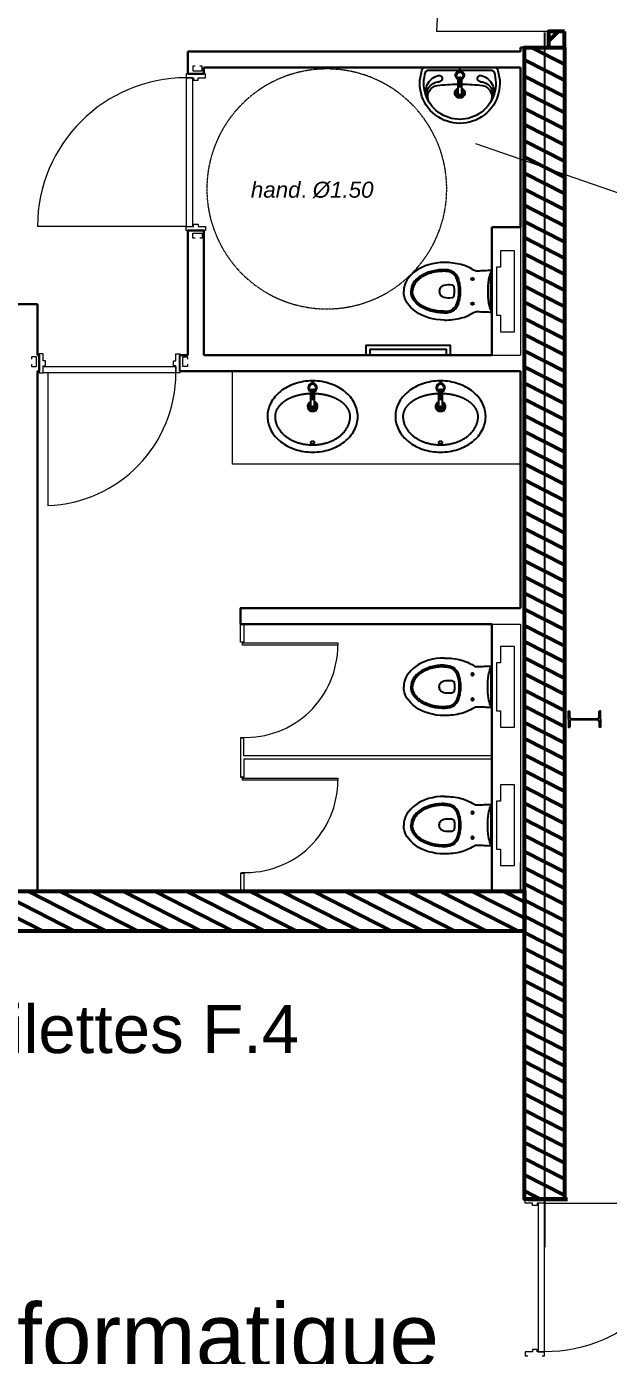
# Model space of a CAD drawing. Header units: metres. Extents: x 134472 to 303672, y 136880 to 366415.
# Drawn here: x 234858 to 238497, y 270372 to 278679 of the extents above; entities that cross this region are included whole.
import ezdxf

# ---------------------------------------------------------------- set-up
doc = ezdxf.new("R2010")
doc.units = ezdxf.units.M
doc.header["$LTSCALE"] = 2
doc.header["$MEASUREMENT"] = 0
doc.linetypes.add('STYLE_12', pattern=[0.46875, 0.3125, -0.15625])
for name, color, linetype in [('0.01', 8, 'Continuous'), ('1', 5, 'Continuous'), ('16', 112, 'Continuous'), ('CFD-Tech Plumbing', 7, 'Continuous'), ('hojo', 255, 'Continuous'), ('MOJI', 7, 'Continuous')]:
    doc.layers.add(name, color=color, linetype=linetype)
for name, color, linetype, lineweight in [('0.03', 151, 'Continuous', 5), ('0.03TEN', 8, 'STYLE_12', 5), ('0.10', 92, 'Continuous', 9), ('0.15', 5, 'Continuous', 15), ('0.30', 1, 'Continuous', 30)]:
    doc.layers.add(name, color=color, linetype=linetype, lineweight=lineweight)
doc.styles.add('arial', font='arial.ttf')

# ---------------------------------------------------------------- blocks, each defined once
blk = doc.blocks.new('toilet')
for points in [[(295, 180, 0.062452), (190.1, 166.8, 0.08424), (113.6, 132.9, -0.160362), (89.5, 126.3, 0.004478), (0, 130), (0, 0), (0, -130, 0.004478), (89.5, -126.3, -0.160362), (113.6, -132.9, 0.08424), (190.1, -166.8, 0.062452), (295, -180)], [(0, -120), (1.6, -120, 0.30557), (7.2, -116.3, 0.057888), (19.5, -71.8, 0.038336), (25, 0, 0.038336), (19.5, 71.8, 0.057888), (7.2, 116.3, 0.30557), (1.6, 120), (0, 120)], [(300, 135, 0.031937), (273.9, 133.3, 0.284793), (208.5, 80.2, 0.083519), (195, 0, 0.083519), (208.5, -80.2, 0.284793), (273.9, -133.3, 0.031937), (300, -135)], [(300, 125, 0.031937), (275.2, 123.4, 0.284793), (217.9, 76.9, 0.083519), (205, 0, 0.083519), (217.9, -76.9, 0.284793), (275.2, -123.4, 0.031937), (300, -125)]]:
    blk.add_lwpolyline(points, format="xyb")
blk.add_lwpolyline([(5, 115), (5, 0), (5, -115)])
blk.add_lwpolyline([(248.8, 39.4, 0.321323), (235.6, 27.9, 0.058759), (232.3, 0, 0.058759), (235.6, -27.9, 0.321323), (248.8, -39.4, 0.062214), (298.3, -37.1, 0.292941), (326.2, -11.6, 0.06519), (327.7, 0, 0.06519), (326.2, 11.6, 0.292941), (298.3, 37.1, 0.062214)], format="xyb", close=True)
for centre in [(120, 77.5), (120, -77.5)]:
    blk.add_circle(centre, 7.5)
at = {"extrusion": (0, 0, -1)}
blk.add_ellipse((295, 0), major_axis=(-255, 0.1), ratio=0.705828, start_param=1.570647, end_param=3.141292, dxfattribs=at)
blk.add_ellipse((295, 0), major_axis=(255, 0.1), ratio=0.705827, start_param=4.712055, end_param=6.282514)
for points, knots in [([(300, 135), (307.1, 135), (314.2, 134.8), (334.6, 133.4), (347.9, 131.6), (373.5, 126.4), (386, 122.9), (409.6, 114.5), (420.8, 109.5), (441.5, 98.2), (451, 91.9), (468, 78), (475.5, 70.5), (488, 54.6), (493.1, 46.3), (500, 30.7), (502.2, 23.5), (504.5, 10.9), (505, 5.5), (505, 0)], [1.570796, 1.570796, 1.570796, 1.570796, 1.675776, 1.675776, 1.873884, 1.873884, 2.071992, 2.071992, 2.270101, 2.270101, 2.468209, 2.468209, 2.666317, 2.666317, 2.864425, 2.864425, 3.022458, 3.022458, 3.141593, 3.141593, 3.141593, 3.141593]), ([(300, 125), (306.8, 125), (313.6, 124.8), (333.9, 123.4), (347.2, 121.6), (373.1, 116.2), (385.6, 112.6), (409.1, 103.9), (420.1, 98.7), (438, 88.4), (445.2, 83.5), (458.4, 73), (464.4, 67.4), (474.7, 55.7), (479.2, 49.6), (486.4, 37.1), (489.3, 30.7), (493.3, 17.7), (494.5, 11.1), (495, 3), (495, 1.5), (495, 0)], [1.570796, 1.570796, 1.570796, 1.570796, 1.674428, 1.674428, 1.881692, 1.881692, 2.088956, 2.088956, 2.296219, 2.296219, 2.456954, 2.456954, 2.618871, 2.618871, 2.780788, 2.780788, 2.942705, 2.942705, 3.104622, 3.104622, 3.141593, 3.141593, 3.141593, 3.141593]), ([(300, -125), (306.8, -125), (313.6, -124.8), (333.9, -123.4), (347.2, -121.6), (373.1, -116.2), (385.6, -112.6), (409.1, -103.9), (420.1, -98.7), (438, -88.4), (445.2, -83.5), (458.4, -73), (464.4, -67.4), (474.7, -55.7), (479.2, -49.6), (486.4, -37.1), (489.3, -30.7), (493.3, -17.7), (494.5, -11.1), (495, -3), (495, -1.5), (495, 0)], [1.570796, 1.570796, 1.570796, 1.570796, 1.674428, 1.674428, 1.881692, 1.881692, 2.088956, 2.088956, 2.296219, 2.296219, 2.456954, 2.456954, 2.618871, 2.618871, 2.780788, 2.780788, 2.942705, 2.942705, 3.104622, 3.104622, 3.141593, 3.141593, 3.141593, 3.141593]), ([(300, -135), (307.1, -135), (314.2, -134.8), (334.6, -133.4), (347.9, -131.6), (373.5, -126.4), (386, -122.9), (409.6, -114.5), (420.8, -109.5), (441.5, -98.2), (451, -91.9), (468, -78), (475.5, -70.5), (488, -54.6), (493.1, -46.3), (500, -30.7), (502.2, -23.5), (504.5, -10.9), (505, -5.5), (505, 0)], [1.570796, 1.570796, 1.570796, 1.570796, 1.675776, 1.675776, 1.873884, 1.873884, 2.071992, 2.071992, 2.270101, 2.270101, 2.468209, 2.468209, 2.666317, 2.666317, 2.864425, 2.864425, 3.022458, 3.022458, 3.141593, 3.141593, 3.141593, 3.141593])]:
    blk.add_open_spline(points, degree=3, knots=knots)
blk = doc.blocks.new('洗面台')
for p, q in [((-3, -67.8), (-3, -91.7)), ((-3, -67.8), (3, -67.8)), ((3, -91.7), (3, -67.8)), ((-12.5, -128.2), (-12.5, -240.1)), ((-4, -132.1), (-4, -183.8)), ((4, -183.8), (4, -132.1)), ((12.5, -240.1), (12.5, -128.2))]:
    blk.add_line(p, q)
for points in [[(-3, -70, 0), (-16.8, -70.4, 0), (-30.6, -71.3, 0), (-44.3, -72.8, 0), (-57.9, -74.7, 0), (-71.3, -77.2, 0), (-84.6, -80.2, 0), (-97.7, -83.7, 0), (-110.5, -87.7, 0), (-123.1, -92.2, 0), (-135.4, -97.2, 0), (-147.4, -102.7, 0), (-159, -108.6, 0), (-170.2, -114.9, 0), (-181, -121.7, 0), (-191.4, -128.9, 0), (-201.3, -136.4, 0), (-210.8, -144.4, 0), (-219.7, -152.7, 0), (-228.2, -161.3, 0), (-236, -170.2, 0), (-243.3, -179.5, 0), (-250.1, -189, 0), (-256.2, -198.7, 0), (-261.7, -208.7, 0), (-266.6, -218.9, 0), (-270.8, -229.3, 0), (-274.4, -239.8, 0), (-277.4, -250.4, 0), (-279.7, -261.1, 0), (-281.3, -271.9, 0), (-282.2, -282.8, 0), (-282.5, -293.7, 0), (-282.1, -304.6, 0), (-281, -315.4, 0), (-279.2, -326.2, 0), (-276.8, -336.9, 0), (-273.7, -347.5, 0), (-270, -358, 0), (-265.6, -368.3, 0), (-260.6, -378.5, 0), (-254.9, -388.4, 0), (-248.7, -398.1, 0), (-241.8, -407.6, 0), (-234.4, -416.7, 0), (-226.4, -425.6, 0), (-217.8, -434.2, 0), (-208.8, -442.4, 0), (-199.2, -450.3, 0), (-189.2, -457.7, 0), (-178.7, -464.8, 0), (-167.8, -471.5, 0), (-156.5, -477.8, 0), (-144.8, -483.6, 0), (-132.8, -488.9, 0), (-120.4, -493.8, 0), (-107.8, -498.2, 0), (-94.9, -502.1, 0), (-81.7, -505.5, 0), (-68.4, -508.4, 0), (-54.9, -510.8, 0), (-41.3, -512.6, 0), (-27.6, -513.9, 0), (-13.8, -514.7, 0), (0, -515, 0), (13.8, -514.7, 0), (27.6, -513.9, 0), (41.3, -512.6, 0), (54.9, -510.8, 0), (68.4, -508.4, 0), (81.7, -505.5, 0), (94.9, -502.1, 0), (107.8, -498.2, 0), (120.4, -493.8, 0), (132.8, -488.9, 0), (144.8, -483.6, 0), (156.5, -477.8, 0), (167.8, -471.5, 0), (178.7, -464.8, 0), (189.2, -457.7, 0), (199.2, -450.3, 0), (208.8, -442.4, 0), (217.8, -434.2, 0), (226.4, -425.6, 0), (234.4, -416.7, 0), (241.8, -407.6, 0), (248.7, -398.1, 0), (254.9, -388.4, 0), (260.6, -378.5, 0), (265.6, -368.3, 0), (270, -358, 0), (273.7, -347.5, 0), (276.8, -336.9, 0), (279.2, -326.2, 0), (281, -315.4, 0), (282.1, -304.6, 0), (282.5, -293.7, 0), (282.2, -282.8, 0), (281.3, -271.9, 0), (279.7, -261.1, 0), (277.4, -250.4, 0), (274.5, -239.8, 0), (270.9, -229.3, 0), (266.6, -218.9, 0), (261.7, -208.7, 0), (256.2, -198.7, 0), (250.1, -189, 0), (243.3, -179.5, 0), (236, -170.2, 0), (228.2, -161.3, 0), (219.7, -152.7, 0), (210.8, -144.4, 0), (201.3, -136.4, 0), (191.4, -128.9, 0), (181, -121.7, 0), (170.2, -114.9, 0), (159, -108.6, 0), (147.4, -102.7, 0), (135.4, -97.2, 0), (123.1, -92.2, 0), (110.5, -87.7, 0), (97.7, -83.7, 0), (84.6, -80.2, 0), (71.3, -77.2, 0), (57.9, -74.7, 0), (44.3, -72.8, 0), (30.6, -71.3, 0), (16.8, -70.4, 0), (3, -70, 0)], [(-12.5, -150.2, 0), (-15.3, -150.3, 0), (-18.1, -150.4, 0), (-20.8, -150.6, 0), (-23.6, -150.7, 0), (-26.4, -150.9, 0), (-29.1, -151.1, 0), (-31.9, -151.3, 0), (-34.7, -151.6, 0), (-37.4, -151.8, 0), (-40.2, -152.1, 0), (-42.9, -152.4, 0), (-45.6, -152.7, 0), (-48.4, -153.1, 0), (-51.1, -153.4, 0), (-53.8, -153.8, 0), (-56.5, -154.2, 0), (-59.2, -154.6, 0), (-61.9, -155, 0), (-64.6, -155.5, 0), (-67.3, -156, 0), (-69.9, -156.5, 0), (-72.6, -157, 0), (-75.2, -157.5, 0), (-77.9, -158.1, 0), (-80.5, -158.6, 0), (-83.1, -159.2, 0), (-85.7, -159.8, 0), (-88.3, -160.4, 0), (-90.9, -161.1, 0), (-93.4, -161.8, 0), (-96, -162.4, 0), (-98.5, -163.1, 0), (-101, -163.8, 0), (-103.6, -164.6, 0), (-106, -165.3, 0), (-108.5, -166.1, 0), (-111, -166.9, 0), (-113.4, -167.7, 0), (-115.9, -168.5, 0), (-118.3, -169.4, 0), (-120.7, -170.2, 0), (-123.1, -171.1, 0), (-125.4, -172, 0), (-127.8, -172.9, 0), (-130.1, -173.8, 0), (-132.4, -174.8, 0), (-134.7, -175.7, 0), (-137, -176.7, 0), (-139.2, -177.7, 0), (-141.5, -178.7, 0), (-143.7, -179.7, 0), (-145.9, -180.8, 0), (-148.1, -181.8, 0), (-150.2, -182.9, 0), (-152.3, -184, 0), (-154.5, -185.1, 0), (-156.5, -186.2, 0), (-158.6, -187.4, 0), (-160.7, -188.5, 0), (-162.7, -189.7, 0), (-164.7, -190.8, 0), (-166.7, -192, 0), (-168.6, -193.2, 0), (-170.5, -194.5, 0), (-172.4, -195.7, 0), (-174.3, -196.9, 0), (-176.2, -198.2, 0), (-178, -199.5, 0), (-179.8, -200.8, 0), (-181.6, -202.1, 0), (-183.3, -203.4, 0), (-185.1, -204.7, 0), (-186.8, -206, 0), (-188.5, -207.4, 0), (-190.1, -208.7, 0), (-191.7, -210.1, 0), (-193.3, -211.5, 0), (-194.9, -212.9, 0), (-196.4, -214.3, 0), (-198, -215.7, 0), (-199.4, -217.1, 0), (-200.9, -218.6, 0), (-202.3, -220, 0), (-203.7, -221.5, 0), (-205.1, -223, 0), (-206.5, -224.4, 0), (-207.8, -225.9, 0), (-209.1, -227.4, 0), (-210.3, -228.9, 0), (-211.6, -230.5, 0), (-212.7, -232, 0), (-213.9, -233.5, 0), (-215.1, -235.1, 0), (-216.2, -236.6, 0), (-217.2, -238.2, 0), (-218.3, -239.7, 0), (-219.3, -241.3, 0), (-220.3, -242.9, 0), (-221.2, -244.5, 0), (-222.2, -246.1, 0), (-223.1, -247.7, 0), (-223.9, -249.3, 0), (-224.8, -250.9, 0), (-225.6, -252.5, 0), (-226.3, -254.1, 0), (-227.1, -255.8, 0), (-227.8, -257.4, 0), (-228.4, -259, 0), (-229.1, -260.7, 0), (-229.7, -262.3, 0), (-230.2, -264, 0), (-230.8, -265.6, 0), (-231.3, -267.3, 0), (-231.8, -269, 0), (-232.2, -270.6, 0), (-232.6, -272.3, 0), (-233, -274, 0), (-233.4, -275.6, 0), (-233.7, -277.3, 0), (-233.9, -279, 0), (-234.2, -280.7, 0), (-234.4, -282.4, 0), (-234.6, -284.1, 0), (-234.7, -285.7, 0), (-234.9, -287.4, 0), (-234.9, -289.1, 0), (-235, -290.8, 0), (-235, -292.5, 0)], [(235, -292.5, 0), (235, -290.8, 0), (234.9, -289.1, 0), (234.9, -287.4, 0), (234.7, -285.7, 0), (234.6, -284.1, 0), (234.4, -282.4, 0), (234.2, -280.7, 0), (233.9, -279, 0), (233.7, -277.3, 0), (233.4, -275.6, 0), (233, -274, 0), (232.6, -272.3, 0), (232.2, -270.6, 0), (231.8, -269, 0), (231.3, -267.3, 0), (230.8, -265.6, 0), (230.2, -264, 0), (229.7, -262.3, 0), (229.1, -260.7, 0), (228.4, -259, 0), (227.8, -257.4, 0), (227.1, -255.8, 0), (226.3, -254.1, 0), (225.6, -252.5, 0), (224.8, -250.9, 0), (223.9, -249.3, 0), (223.1, -247.7, 0), (222.2, -246.1, 0), (221.2, -244.5, 0), (220.3, -242.9, 0), (219.3, -241.3, 0), (218.3, -239.7, 0), (217.2, -238.2, 0), (216.2, -236.6, 0), (215.1, -235.1, 0), (213.9, -233.5, 0), (212.7, -232, 0), (211.6, -230.5, 0), (210.3, -228.9, 0), (209.1, -227.4, 0), (207.8, -225.9, 0), (206.5, -224.4, 0), (205.1, -223, 0), (203.7, -221.5, 0), (202.3, -220, 0), (200.9, -218.6, 0), (199.4, -217.1, 0), (198, -215.7, 0), (196.4, -214.3, 0), (194.9, -212.9, 0), (193.3, -211.5, 0), (191.7, -210.1, 0), (190.1, -208.7, 0), (188.5, -207.4, 0), (186.8, -206, 0), (185.1, -204.7, 0), (183.3, -203.4, 0), (181.6, -202.1, 0), (179.8, -200.8, 0), (178, -199.5, 0), (176.2, -198.2, 0), (174.3, -196.9, 0), (172.4, -195.7, 0), (170.5, -194.5, 0), (168.6, -193.2, 0), (166.7, -192, 0), (164.7, -190.8, 0), (162.7, -189.7, 0), (160.7, -188.5, 0), (158.6, -187.4, 0), (156.5, -186.2, 0), (154.5, -185.1, 0), (152.3, -184, 0), (150.2, -182.9, 0), (148.1, -181.8, 0), (145.9, -180.8, 0), (143.7, -179.7, 0), (141.5, -178.7, 0), (139.2, -177.7, 0), (137, -176.7, 0), (134.7, -175.7, 0), (132.4, -174.8, 0), (130.1, -173.8, 0), (127.8, -172.9, 0), (125.4, -172, 0), (123.1, -171.1, 0), (120.7, -170.2, 0), (118.3, -169.4, 0), (115.9, -168.5, 0), (113.4, -167.7, 0), (111, -166.9, 0), (108.5, -166.1, 0), (106, -165.3, 0), (103.6, -164.6, 0), (101, -163.8, 0), (98.5, -163.1, 0), (96, -162.4, 0), (93.4, -161.8, 0), (90.9, -161.1, 0), (88.3, -160.4, 0), (85.7, -159.8, 0), (83.1, -159.2, 0), (80.5, -158.6, 0), (77.9, -158.1, 0), (75.2, -157.5, 0), (72.6, -157, 0), (69.9, -156.5, 0), (67.3, -156, 0), (64.6, -155.5, 0), (61.9, -155, 0), (59.2, -154.6, 0), (56.5, -154.2, 0), (53.8, -153.8, 0), (51.1, -153.4, 0), (48.4, -153.1, 0), (45.6, -152.7, 0), (42.9, -152.4, 0), (40.2, -152.1, 0), (37.4, -151.8, 0), (34.7, -151.6, 0), (31.9, -151.3, 0), (29.1, -151.1, 0), (26.4, -150.9, 0), (23.6, -150.7, 0), (20.8, -150.6, 0), (18.1, -150.4, 0), (15.3, -150.3, 0), (12.5, -150.2, 0)], [(-235, -292.5, 0), (-234.9, -296.9, 0), (-234.7, -301.2, 0), (-234.4, -305.6, 0), (-233.9, -309.9, 0), (-233.2, -314.2, 0), (-232.5, -318.5, 0), (-231.5, -322.8, 0), (-230.5, -327.1, 0), (-229.3, -331.4, 0), (-228, -335.6, 0), (-226.5, -339.8, 0), (-224.9, -344, 0), (-223.1, -348.2, 0), (-221.3, -352.3, 0), (-219.3, -356.4, 0), (-217.1, -360.4, 0), (-214.8, -364.4, 0), (-212.4, -368.4, 0), (-209.9, -372.3, 0), (-207.3, -376.2, 0), (-204.5, -380, 0), (-201.6, -383.8, 0), (-198.5, -387.5, 0), (-195.4, -391.1, 0), (-192.1, -394.7, 0), (-188.8, -398.2, 0), (-185.3, -401.7, 0), (-181.7, -405.1, 0), (-177.9, -408.4, 0), (-174.1, -411.7, 0), (-170.2, -414.9, 0), (-166.2, -418, 0), (-162, -421.1, 0), (-157.8, -424, 0), (-153.5, -426.9, 0), (-149.1, -429.7, 0), (-144.6, -432.4, 0), (-140, -435.1, 0), (-135.3, -437.6, 0), (-130.6, -440.1, 0), (-125.7, -442.5, 0), (-120.8, -444.8, 0), (-115.8, -446.9, 0), (-110.8, -449, 0), (-105.7, -451.1, 0), (-100.5, -453, 0), (-95.2, -454.8, 0), (-89.9, -456.5, 0), (-84.6, -458.1, 0), (-79.2, -459.6, 0), (-73.7, -461, 0), (-68.2, -462.4, 0), (-62.7, -463.6, 0), (-57.1, -464.7, 0), (-51.5, -465.7, 0), (-45.8, -466.6, 0), (-40.2, -467.4, 0), (-34.5, -468.1, 0), (-28.8, -468.7, 0), (-23, -469.1, 0), (-17.3, -469.5, 0), (-11.5, -469.8, 0), (-5.8, -470, 0), (0, -470, 0), (5.8, -470, 0), (11.5, -469.8, 0), (17.3, -469.5, 0), (23, -469.1, 0), (28.8, -468.7, 0), (34.5, -468.1, 0), (40.2, -467.4, 0), (45.8, -466.6, 0), (51.5, -465.7, 0), (57.1, -464.7, 0), (62.7, -463.6, 0), (68.2, -462.4, 0), (73.7, -461, 0), (79.2, -459.6, 0), (84.6, -458.1, 0), (89.9, -456.5, 0), (95.2, -454.8, 0), (100.5, -453, 0), (105.7, -451.1, 0), (110.8, -449, 0), (115.8, -446.9, 0), (120.8, -444.8, 0), (125.7, -442.5, 0), (130.6, -440.1, 0), (135.3, -437.6, 0), (140, -435.1, 0), (144.6, -432.4, 0), (149.1, -429.7, 0), (153.5, -426.9, 0), (157.8, -424, 0), (162, -421.1, 0), (166.2, -418, 0), (170.2, -414.9, 0), (174.1, -411.7, 0), (177.9, -408.4, 0), (181.7, -405.1, 0), (185.3, -401.7, 0), (188.8, -398.2, 0), (192.1, -394.7, 0), (195.4, -391.1, 0), (198.5, -387.5, 0), (201.6, -383.8, 0), (204.5, -380, 0), (207.3, -376.2, 0), (209.9, -372.3, 0), (212.4, -368.4, 0), (214.8, -364.4, 0), (217.1, -360.4, 0), (219.3, -356.4, 0), (221.3, -352.3, 0), (223.1, -348.2, 0), (224.9, -344, 0), (226.5, -339.8, 0), (228, -335.6, 0), (229.3, -331.4, 0), (230.5, -327.1, 0), (231.5, -322.8, 0), (232.5, -318.5, 0), (233.2, -314.2, 0), (233.9, -309.9, 0), (234.4, -305.6, 0), (234.7, -301.2, 0), (234.9, -296.9, 0), (235, -292.5, 0)], [(-12.5, -455.5, 0), (-12.5, -455.9, 0), (-12.4, -456.2, 0), (-12.4, -456.6, 0), (-12.3, -456.9, 0), (-12.1, -457.3, 0), (-12, -457.6, 0), (-11.8, -457.9, 0), (-11.5, -458.3, 0), (-11.3, -458.6, 0), (-11, -458.9, 0), (-10.7, -459.2, 0), (-10.4, -459.5, 0), (-10, -459.8, 0), (-9.7, -460.1, 0), (-9.3, -460.4, 0), (-8.8, -460.6, 0), (-8.4, -460.9, 0), (-7.9, -461.1, 0), (-7.4, -461.3, 0), (-6.9, -461.5, 0), (-6.4, -461.7, 0), (-5.9, -461.9, 0), (-5.3, -462.1, 0), (-4.8, -462.2, 0), (-4.2, -462.3, 0), (-3.6, -462.4, 0), (-3, -462.5, 0), (-2.4, -462.6, 0), (-1.8, -462.7, 0), (-1.2, -462.7, 0), (-0.6, -462.7, 0), (0, -462.8, 0), (0.6, -462.7, 0), (1.2, -462.7, 0), (1.8, -462.7, 0), (2.4, -462.6, 0), (3, -462.5, 0), (3.6, -462.4, 0), (4.2, -462.3, 0), (4.8, -462.2, 0), (5.3, -462.1, 0), (5.9, -461.9, 0), (6.4, -461.7, 0), (6.9, -461.5, 0), (7.4, -461.3, 0), (7.9, -461.1, 0), (8.4, -460.9, 0), (8.8, -460.6, 0), (9.3, -460.4, 0), (9.7, -460.1, 0), (10, -459.8, 0), (10.4, -459.5, 0), (10.7, -459.2, 0), (11, -458.9, 0), (11.3, -458.6, 0), (11.5, -458.3, 0), (11.8, -457.9, 0), (12, -457.6, 0), (12.1, -457.3, 0), (12.3, -456.9, 0), (12.4, -456.6, 0), (12.4, -456.2, 0), (12.5, -455.9, 0), (12.5, -455.5, 0), (12.5, -455.1, 0), (12.4, -454.8, 0), (12.4, -454.4, 0), (12.3, -454.1, 0), (12.1, -453.7, 0), (12, -453.4, 0), (11.8, -453.1, 0), (11.5, -452.7, 0), (11.3, -452.4, 0), (11, -452.1, 0), (10.7, -451.8, 0), (10.4, -451.5, 0), (10, -451.2, 0), (9.7, -450.9, 0), (9.3, -450.6, 0), (8.8, -450.4, 0), (8.4, -450.1, 0), (7.9, -449.9, 0), (7.4, -449.7, 0), (6.9, -449.5, 0), (6.4, -449.3, 0), (5.9, -449.1, 0), (5.3, -448.9, 0), (4.8, -448.8, 0), (4.2, -448.7, 0), (3.6, -448.6, 0), (3, -448.5, 0), (2.4, -448.4, 0), (1.8, -448.3, 0), (1.2, -448.3, 0), (0.6, -448.3, 0), (0, -448.3, 0), (-0.6, -448.3, 0), (-1.2, -448.3, 0), (-1.8, -448.3, 0), (-2.4, -448.4, 0), (-3, -448.5, 0), (-3.6, -448.6, 0), (-4.2, -448.7, 0), (-4.8, -448.8, 0), (-5.3, -448.9, 0), (-5.9, -449.1, 0), (-6.4, -449.3, 0), (-6.9, -449.5, 0), (-7.4, -449.7, 0), (-7.9, -449.9, 0), (-8.4, -450.1, 0), (-8.8, -450.4, 0), (-9.3, -450.6, 0), (-9.7, -450.9, 0), (-10, -451.2, 0), (-10.4, -451.5, 0), (-10.7, -451.8, 0), (-11, -452.1, 0), (-11.3, -452.4, 0), (-11.5, -452.7, 0), (-11.8, -453.1, 0), (-12, -453.4, 0), (-12.1, -453.7, 0), (-12.3, -454.1, 0), (-12.4, -454.4, 0), (-12.4, -454.8, 0), (-12.5, -455.1, 0), (-12.5, -455.5, 0)]]:
    blk.add_polyline3d(points)
for centre, radius, start, end in [((0, -112), 27.5, 96.26291, 242.96431), ((0, -112), 20.5, 0, 180), ((0, -112), 20.5, 180, 0), ((-4, -126), 1.7, 0, 180), ((-4, -126), 1.7, 180, 0), ((4, -126), 1.7, 0, 180), ((4, -126), 1.7, 180, 0), ((0, -112), 27.5, 297.03569, 83.73709), ((0, -230), 31.5, 113.37987, 66.62013), ((0, -230), 23.5, 122.13493, 57.86507), ((0, -255.7), 24.8, 59.71071, 120.28929), ((0, -261.5), 24.8, 59.71071, 120.28929), ((0, -218.7), 24.8, 239.71071, 300.28929), ((0, -144), 40, 264.26083, 275.73917), ((115, -292.5), 120, 0, 2.00702)]:
    blk.add_arc(centre, radius, start, end)
blk = doc.blocks.new('bowl')
at = {"layer": 'CFD-Tech Plumbing'}
for p, q in [((-20, 203.3), (-20, 0)), ((0, -229.1), (0, 229.1)), ((-178.1, 12.5), (-66.2, 12.5)), ((-121.8, 4), (-70.1, 4)), ((-29.7, 3), (-5.8, 3)), ((-20, 0), (-20, -203.3)), ((-5.8, -3), (-5.8, 3)), ((-66.2, -12.5), (-178.1, -12.5)), ((-70.1, -4), (-121.8, -4)), ((-5.8, -3), (-29.7, -3))]:
    blk.add_line(p, q, dxfattribs=at)
for centre, radius, start, end in [((-100, 0), 250, 66.42181, 293.57819), ((-100, 0), 225, 70.99921, 289.00079), ((-183.7, 127.6), 72.4, 11.77716, 123.26184), ((-170, 127), 80, 1.71405, 114.98755), ((-152.1, 108.1), 105, 14.93961, 115.74646), ((-30, 203.3), 10, 0, 70.99927), ((-1405, 0), 1300, 0.55093, 6.28827), ((-70, 130), 20, 181.71405, 14.93958), ((-160, 0), 31.5, 23.37987, 336.62013), ((-156.7, 0), 24.8, 149.71071, 210.28929), ((-199.5, 0), 24.8, 329.71071, 30.28929), ((-160, 0), 20, 38.68219, 141.31781), ((-193.7, 0), 24.8, 329.71071, 30.28929), ((-82, 0), 40, 174.26083, 185.73917), ((-50, 0), 27.5, 6.26291, 152.96431), ((-50, 0), 20.5, 90, 270), ((-64, 4), 1.7, 90, 270), ((-64, 4), 1.7, 270, 90), ((-50, 0), 20.5, 270, 90), ((-160, 0), 20, 218.68219, 321.31781), ((-1405, 0), 1300, 353.78851, 359.44907), ((-50, 0), 27.5, 207.03569, 353.73709), ((-64, -4), 1.7, 90, 270), ((-64, -4), 1.7, 270, 90), ((-183.7, -127.6), 72.4, 236.73816, 349.66806), ((-170, -127), 80, 245.01245, 358.28595), ((-152.1, -108.1), 105, 244.25354, 345.06039), ((-70, -130), 20, 345.06042, 178.28601), ((-30, -203.3), 10, 289.00073, 0)]:
    blk.add_arc(centre, radius, start, end, dxfattribs=at)
blk = doc.blocks.new('*U642')
at = {"layer": '0.03', "flags": 128}
for points in [[(400, 800), (-400, 800)], [(400, -800), (-400, -800)]]:
    blk.add_lwpolyline(points, dxfattribs=at)
for points in [[(-400, 800, 0.414214), (400, 0)], [(400, 0, 0.414214), (-400, -800)]]:
    blk.add_lwpolyline(points, format="xyb", dxfattribs=at)

msp = doc.modelspace()

# ---------------------------------------------------------------- hatches: boundary and pattern name
at = {"layer": '0.01', "lineweight": 53}
h = msp.add_hatch(dxfattribs=at)
h.set_pattern_fill('_USER', color=256, style=0)
h.set_pattern_definition([(45, (238149.71, 278616.95), (-70.71, 70.71), [])])
h.paths.add_polyline_path([(238221.586, 278649.317), (238121.586, 278649.317), (238121.586, 278549.317), (238221.586, 278549.317)], flags=17)
h = msp.add_hatch(dxfattribs=at)
h.set_pattern_fill('_USER', color=256, style=0)
h.set_pattern_definition([(-27, (238243.02, 277019.43), (40.8591, 80.1906), [])])
h.paths.add_polyline_path([(238221.586, 278549.317), (237971.586, 278549.317), (237971.586, 271349.317), (238221.586, 271349.317)])
h = msp.add_hatch(dxfattribs=at)
h.set_pattern_fill('_USER', color=256, style=0)
h.set_pattern_definition([(-27, (233340.16, 273042.135), (40.8591, 80.1906), [])])
h.paths.add_polyline_path([(231646.586, 273274.317), (231646.586, 273024.317), (237971.586, 273024.317), (237971.586, 273274.317)])

# ---------------------------------------------------------------- linework, layer by layer
at = {"layer": '0.01', "lineweight": 50, "flags": 128}
msp.add_lwpolyline([(237971.586, 278549.317), (238221.586, 278549.317), (238221.586, 271349.317), (237971.586, 271349.317), (237971.586, 278549.317)], dxfattribs=at)
at = {"layer": '0.01', "lineweight": 53}
for points in [[(238221.586, 278649.317), (238121.586, 278649.317), (238121.586, 278549.317), (238221.586, 278549.317)], [(238221.586, 271349.317), (237971.586, 271349.317), (237971.586, 278549.317), (238221.586, 278549.317)], [(231646.586, 273274.317), (237971.586, 273274.317), (237971.586, 273024.317), (231646.586, 273024.317)]]:
    msp.add_3dface(points, dxfattribs=at)
at = {"layer": '0.03', "flags": 128}
for points in [[(237946.586, 278424.317), (237946.586, 276624.317)], [(235961.586, 278384.317), (235871.586, 278384.317)], [(237946.586, 278244.317), (237946.586, 276624.317)], [(235961.586, 277404.317), (235871.586, 277404.317)], [(237766.586, 277424.317), (237946.586, 277424.317)], [(234936.586, 276619.317), (234936.586, 276529.317)], [(235816.586, 276624.317), (235816.586, 276529.317)], [(237766.586, 276624.317), (237946.586, 276624.317)], [(236146.586, 275944.317), (236146.586, 276524.317)], [(237946.586, 275624.317), (237946.586, 276204.317)], [(237946.586, 275944.317), (236146.586, 275944.317)], [(237946.586, 274944.317), (237946.586, 273274.317)], [(237946.586, 273274.317), (237766.586, 273274.317)], [(238096.586, 271324.317), (239026.586, 271324.317), (239026.586, 271324.317)]]:
    msp.add_lwpolyline(points, dxfattribs=at)
for points in [[(235856.586, 278359.317, 0.41421356), (234926.586, 277429.317)], [(234988.36, 275684.749, 0.40479502), (235791.586, 276514.317)], [(236203.789, 274236.109, 0.42791494), (236804.108, 274813.114)], [(236203.789, 273391.109, 0.42791494), (236804.108, 273968.114)], [(239026.586, 271324.317, -0.41421356), (238096.586, 270394.317)]]:
    msp.add_lwpolyline(points, format="xyb", dxfattribs=at)
at = {"layer": '0.03'}
msp.add_lwpolyline([(235856.586, 277429.317), (234926.586, 277429.317, -2.41421356), (234926.586, 277429.317, 0)], format="xyb", dxfattribs=at)
for points in [[(237796.586, 277174.317), (237796.586, 276874.317), (237821.586, 276874.317), (237821.586, 276771.817), (237908.586, 276771.817), (237908.586, 277276.817), (237821.586, 277276.817), (237821.586, 277174.317), (237796.586, 277174.317)], [(234991.586, 276514.317), (234991.586, 275684.859)], [(237766.586, 274944.317), (237946.586, 274944.317)], [(237796.586, 274701.817), (237796.586, 274401.817), (237821.586, 274401.817), (237821.586, 274299.317), (237908.586, 274299.317), (237908.586, 274804.317), (237821.586, 274804.317), (237821.586, 274701.817), (237796.586, 274701.817)], [(237796.586, 273836.817), (237796.586, 273536.817), (237821.586, 273536.817), (237821.586, 273434.317), (237908.586, 273434.317), (237908.586, 273939.317), (237821.586, 273939.317), (237821.586, 273836.817), (237796.586, 273836.817)], [(236296.586, 273274.317), (237946.586, 273274.317), (237946.586, 273454.317)], [(237766.586, 273274.317), (237946.586, 273274.317)]]:
    msp.add_lwpolyline(points, dxfattribs=at)
at = {"layer": '0.03TEN', "flags": 128}
msp.add_lwpolyline([(236735.317, 278414.399, 1), (236735.317, 276914.399, 1)], format="xyb", close=True, dxfattribs=at)
at = {"layer": '0.10'}
for points in [[(235911.586, 278431.824), (235898.886, 278431.824, 0.41421356), (235896.586, 278429.524), (235896.586, 278404.124, 0.41421356), (235898.886, 278401.824), (235954.286, 278401.824, 0.41421413), (235956.586, 278404.124), (235956.586, 278429.524, 0.41421299), (235954.286, 278431.824), (235941.586, 278431.824)], [(235911.586, 278431.824), (235898.886, 278431.824, 0.41421356), (235896.586, 278429.524), (235896.586, 278404.124, 0.41421356), (235898.886, 278401.824), (235954.286, 278401.824, 0.41421413), (235956.586, 278404.124), (235956.586, 278429.524, 0.41421299), (235954.286, 278431.824), (235941.586, 278431.824)], [(235911.586, 277356.81), (235898.886, 277356.81, -0.41421356), (235896.586, 277359.11), (235896.586, 277384.51, -0.41421356), (235898.886, 277386.81), (235954.286, 277386.81, -0.41421413), (235956.586, 277384.51), (235956.586, 277359.11, -0.41421299), (235954.286, 277356.81), (235941.586, 277356.81)], [(234889.079, 276569.317), (234889.079, 276556.617, 0.41421356), (234891.379, 276554.317), (234916.779, 276554.317, 0.41421356), (234919.079, 276556.617), (234919.079, 276612.017, 0.41421413), (234916.779, 276614.317), (234891.379, 276614.317, 0.41421299), (234889.079, 276612.017), (234889.079, 276599.317)], [(235864.093, 276569.317), (235864.093, 276556.617, -0.41421356), (235861.793, 276554.317), (235836.393, 276554.317, -0.41421356), (235834.093, 276556.617), (235834.093, 276612.017, -0.41421413), (235836.393, 276614.317), (235861.793, 276614.317, -0.41421299), (235864.093, 276612.017), (235864.093, 276599.317)], [(235864.093, 276569.317), (235864.093, 276556.617, -0.41421356), (235861.793, 276554.317), (235836.393, 276554.317, -0.41421356), (235834.093, 276556.617), (235834.093, 276612.017, -0.41421413), (235836.393, 276614.317), (235861.793, 276614.317, -0.41421299), (235864.093, 276612.017), (235864.093, 276599.317)]]:
    msp.add_lwpolyline(points, format="xyb", dxfattribs=at)
for points in [[(235856.586, 278359.317), (235856.586, 277429.317), (235896.586, 277429.317), (235896.586, 278359.317)], [(235791.586, 276514.317), (234961.586, 276514.317), (234961.586, 276554.317), (235791.586, 276554.317)], [(236804.108, 274813.114), (236208.573, 274813.114), (236208.573, 274826.114), (236804.108, 274826.114)], [(236804.108, 273968.114), (236208.573, 273968.114), (236208.573, 273981.114), (236804.108, 273981.114)]]:
    msp.add_lwpolyline(points, close=True, dxfattribs=at)
at = {"layer": '0.10', "extrusion": (-7.34764e-16, -1, 0), "elevation": -274831.114}
msp.add_lwpolyline([(236203.573, 0), (236216.586, 0), (236196.586, 0)], dxfattribs=at)
at = {"layer": '0.10', "extrusion": (-1.22461e-16, -1, 0)}
for elevation in [-274232.52, -273986.114, -273387.52]:
    msp.add_lwpolyline([(236216.586, 0), (236196.586, 0), (236216.586, 0)], dxfattribs=dict(at, elevation=elevation))
at = {"layer": '0.10'}
msp.add_3dface([(238096.586, 270394.317), (238096.586, 271324.317), (238056.586, 271324.317), (238056.586, 270394.317)], dxfattribs=at)
at = {"layer": '0.15'}
for points in [[(235871.586, 278384.317), (235856.586, 278384.317), (235856.586, 278359.317), (235901.586, 278359.317), (235901.586, 278344.317), (235931.586, 278344.317), (235931.586, 278359.317), (235976.586, 278359.317), (235976.586, 278384.317), (235961.586, 278384.317)], [(235871.586, 278384.317), (235856.586, 278384.317), (235856.586, 278359.317), (235901.586, 278359.317), (235901.586, 278344.317), (235931.586, 278344.317), (235931.586, 278359.317), (235976.586, 278359.317), (235976.586, 278384.317), (235961.586, 278384.317)], [(235871.586, 277404.317), (235856.586, 277404.317), (235856.586, 277429.317), (235901.586, 277429.317), (235901.586, 277444.317), (235931.586, 277444.317), (235931.586, 277429.317), (235976.586, 277429.317), (235976.586, 277404.317), (235961.586, 277404.317)], [(234936.586, 276529.317), (234936.586, 276514.317), (234961.586, 276514.317), (234961.586, 276559.317), (234976.586, 276559.317), (234976.586, 276589.317), (234961.586, 276589.317), (234961.586, 276634.317), (234936.586, 276634.317), (234936.586, 276619.317)], [(235816.586, 276529.317), (235816.586, 276514.317), (235791.586, 276514.317), (235791.586, 276559.317), (235776.586, 276559.317), (235776.586, 276589.317), (235791.586, 276589.317), (235791.586, 276634.317), (235816.586, 276634.317), (235816.586, 276624.317)], [(236216.586, 274944.317), (236216.586, 274831.114)], [(237766.586, 274119.317), (236216.586, 274119.317), (236216.586, 274232.52)], [(237766.586, 274099.317), (236216.586, 274099.317), (236216.586, 273986.114)]]:
    msp.add_lwpolyline(points, dxfattribs=at)
at = {"layer": '0.15', "flags": 128}
for points in [[(236196.586, 274831.114), (236196.586, 274944.317)], [(236196.586, 274232.52), (236196.586, 273986.114)], [(238081.586, 271349.317), (238096.586, 271349.317), (238096.586, 271324.317), (238051.586, 271324.317), (238051.586, 271309.317), (238021.586, 271309.317), (238021.586, 271324.317), (237976.586, 271324.317), (237976.586, 271349.317), (237991.586, 271349.317)], [(238081.586, 270369.317), (238096.586, 270369.317), (238096.586, 270394.317), (238051.586, 270394.317), (238051.586, 270409.317), (238021.586, 270409.317), (238021.586, 270394.317), (237976.586, 270394.317), (237976.586, 270369.317), (237991.586, 270369.317)], [(238081.586, 270369.317), (238096.586, 270369.317), (238096.586, 270394.317), (238051.586, 270394.317), (238051.586, 270409.317), (238021.586, 270409.317), (238021.586, 270394.317), (237976.586, 270394.317), (237976.586, 270369.317), (237991.586, 270369.317)]]:
    msp.add_lwpolyline(points, dxfattribs=at)
at = {"layer": '0.15', "extrusion": (-1, 1.22461e-16, 0)}
for elevation in [-236196.586, -236216.586]:
    msp.add_lwpolyline([(-273387.52, 0), (-273274.317, 0)], dxfattribs=dict(at, elevation=elevation))
at = {"layer": '0.30', "flags": 128}
for points in [[(235866.586, 278524.317), (235866.586, 278384.317)], [(235866.586, 278524.317), (235866.586, 278384.317)], [(235866.586, 278524.317), (237946.586, 278524.317)], [(237946.586, 278524.317), (237946.586, 278549.317)], [(237946.586, 278549.317), (238221.586, 278549.317)], [(238221.586, 271349.317), (238221.586, 278549.317)], [(235966.586, 278424.317), (235966.586, 278384.317)], [(235966.586, 278424.317), (237946.586, 278424.317)], [(237796.586, 278424.317), (237821.586, 278424.317)], [(237796.586, 278424.317), (237821.586, 278424.317)], [(237946.586, 278274.317), (237946.586, 278399.317)], [(237946.586, 278274.317), (237946.586, 278399.317)], [(235966.586, 278384.317), (235866.586, 278384.317)], [(237946.586, 278274.317), (237946.586, 278299.317)], [(237946.586, 278274.317), (237946.586, 278299.317)], [(235966.586, 277404.317), (235866.586, 277404.317)], [(235866.586, 277404.317), (235866.586, 276624.317)], [(235966.586, 277404.317), (235966.586, 276624.317)], [(237766.586, 277424.317), (237766.586, 276624.317)], [(234926.586, 276944.317), (234326.586, 276944.317)], [(234926.586, 276944.317), (234926.586, 276624.317)], [(234936.586, 276624.317), (234926.586, 276624.317)], [(234936.586, 276624.317), (234936.586, 276524.317)], [(235816.586, 276624.317), (235866.586, 276624.317)], [(235966.586, 276624.317), (237766.586, 276624.317)], [(234936.586, 276524.317), (234926.586, 276524.317)], [(234926.586, 276524.317), (234926.586, 273274.317)], [(235816.586, 276524.317), (237946.586, 276524.317)], [(237946.586, 276524.317), (237946.586, 275044.317)], [(237946.586, 276194.317), (237946.586, 275624.317)], [(236196.586, 273274.317), (234926.586, 273274.317)], [(237766.586, 273274.317), (234926.586, 273274.317)], [(237946.586, 273024.317), (230171.586, 273024.317)], [(237946.586, 273024.317), (230246.586, 273024.317)], [(237946.586, 273024.317), (231646.586, 273024.317)], [(237971.586, 273024.317), (231646.586, 273024.317)], [(237971.586, 271349.317), (237971.586, 273024.317)], [(237971.586, 271349.317), (238221.586, 271349.317)]]:
    msp.add_lwpolyline(points, dxfattribs=at)
at = {"layer": '0.30'}
for points in [[(237766.586, 277424.317), (237946.586, 277424.317), (237946.586, 278424.317)], [(235966.586, 277389.168), (235966.586, 277404.317)], [(237766.586, 273274.317), (237766.586, 274944.317), (236196.586, 274944.317), (236196.586, 275044.317), (237946.586, 275044.317)]]:
    msp.add_lwpolyline(points, dxfattribs=at)
at = {"layer": '1', "color": 5, "linetype": 'Continuous', "ltscale": 2}
for p, q in [((238255.086, 274364.117), (238255.086, 274399.317)), ((238438.086, 274364.117), (238438.086, 274399.317)), ((238255.086, 274334.517), (238255.086, 274299.317)), ((238267.086, 274352.117), (238426.086, 274352.117)), ((238267.086, 274346.517), (238426.086, 274346.517)), ((238438.086, 274334.517), (238438.086, 274299.317))]:
    msp.add_line(p, q, dxfattribs=at)
for points in [[(238246.586, 274349.317), (238246.586, 274399.317), (238255.086, 274399.317)], [(238446.586, 274349.317), (238446.586, 274399.317), (238438.086, 274399.317)], [(238246.586, 274349.317), (238246.586, 274299.317), (238255.086, 274299.317)], [(238446.586, 274349.317), (238446.586, 274299.317), (238438.086, 274299.317)]]:
    msp.add_lwpolyline(points, dxfattribs=at)
for centre, start, end in [((238267.086, 274364.117), 180, 270), ((238267.086, 274334.517), 90, 180), ((238426.086, 274364.117), 270, 0), ((238426.086, 274334.517), 0, 90)]:
    msp.add_arc(centre, 12, start, end, dxfattribs=at)
at = {"layer": '16', "flags": 128}
msp.add_lwpolyline([(235816.586, 276524.317), (235816.586, 276624.317)], dxfattribs=at)
at = {"layer": 'CFD-Tech Plumbing'}
for points in [[(236981.803, 276624.317), (236981.803, 276686.817), (237506.803, 276686.817), (237506.803, 276624.317)], [(237006.803, 276624.317), (237006.803, 276661.817), (237481.803, 276661.817), (237481.803, 276624.317)]]:
    msp.add_lwpolyline(points, dxfattribs=at)
at = {"layer": 'hojo', "lineweight": 53}
msp.add_line((237991.586, 271349.317), (238241.586, 271349.317), dxfattribs=at)
at = {"layer": 'hojo', "flags": 128}
for points in [[(238096.586, 278641.742), (238096.586, 271197.691)], [(238096.586, 278491.742), (238096.586, 271047.691)], [(238096.586, 278491.742), (238096.586, 271047.691)]]:
    msp.add_lwpolyline(points, dxfattribs=at)
at = {"layer": 'MOJI', "lineweight": 0}
msp.add_line((239814.171, 277204.71), (237667.073, 277947.097), dxfattribs=at)

# ---------------------------------------------------------------- block references
at = {"rotation": 180}
msp.add_blockref('toilet', (237766.586, 277024.317), dxfattribs=at)
for p in [(236646.586, 276534.317), (237446.586, 276534.317)]:
    msp.add_blockref('洗面台', p)
at = {"xscale": -1}
for p in [(237766.586, 274551.817), (237766.586, 273686.817)]:
    msp.add_blockref('toilet', p, dxfattribs=at)
at = {"layer": '0.03'}
msp.add_blockref('*U642', (237821.586, 279449.317), dxfattribs=at)
at = {"layer": '0.03', "xscale": -1, "rotation": 270}
msp.add_blockref('bowl', (237567.182, 278424.317), dxfattribs=at)

# ---------------------------------------------------------------- texts
at = {"layer": 'MOJI', "insert": (236260.422, 277709.573), "char_height": 100, "width": 1150.43298, "attachment_point": 1, "style": 'arial'}
msp.add_mtext('{\\fArial|b0|i1|c0|p34;hand}.{\\fMS UI Gothic|b0|i0|c0|p17; \\fArial|b0|i1|c0|p34;%%c1.50}', dxfattribs=at)
at = {"layer": 'MOJI', "lineweight": 0, "insert": (234256.379, 272561.761), "char_height": 300, "width": 9351.2054, "attachment_point": 1, "style": 'arial'}
msp.add_mtext('Toilettes F.4', dxfattribs=at)
at = {"layer": 'MOJI', "insert": (232841.16, 270696.813), "char_height": 400, "width": 13020.29728, "attachment_point": 1, "line_spacing_factor": 0.6, "style": 'arial'}
msp.add_mtext('Local Informatique', dxfattribs=at)

doc.saveas('drawing.dxf')
